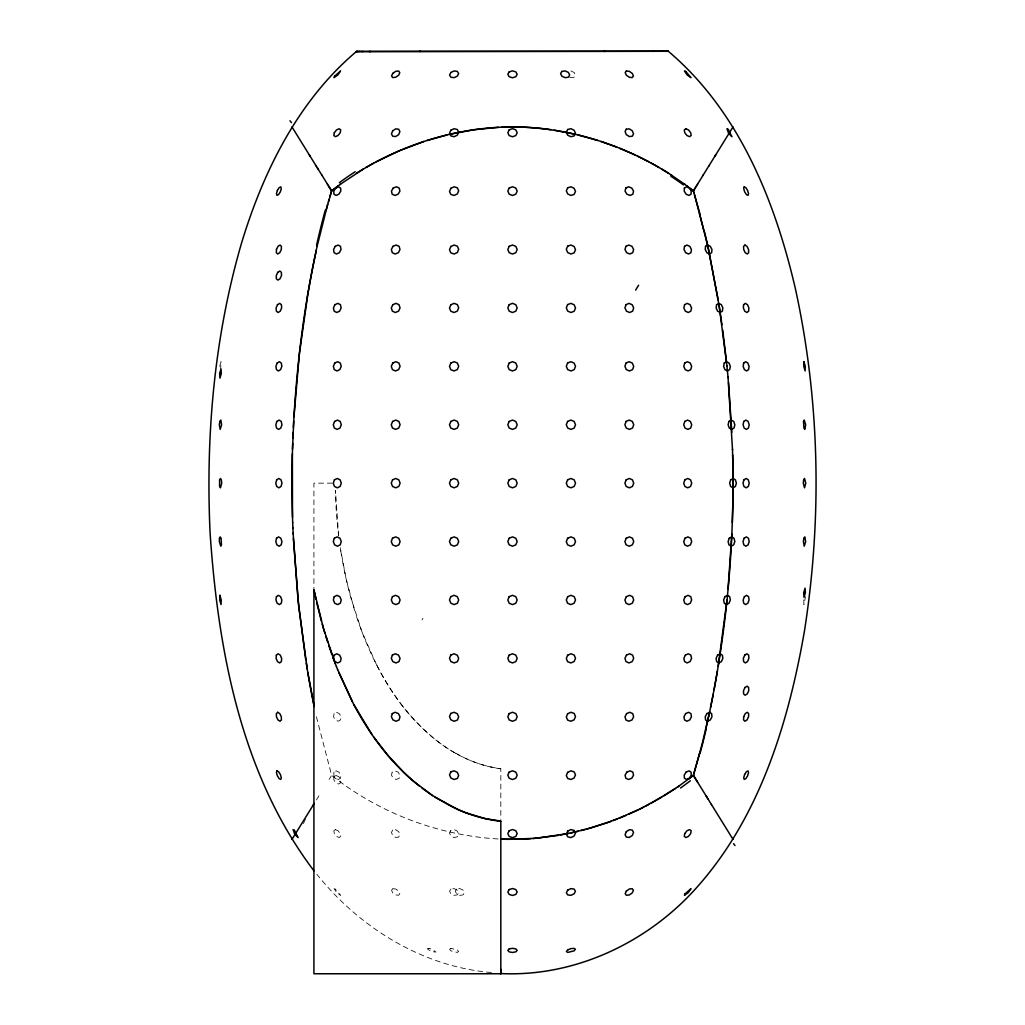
<?xml version="1.0" encoding="UTF-8"?>
<svg xmlns="http://www.w3.org/2000/svg" width="1025" height="1025" viewBox="0 0 1025 1025"><rect width="100%" height="100%" fill="white"/><g stroke="black" fill="none" stroke-linecap="round" stroke-linejoin="round"><path stroke-width="0.75" stroke-dasharray="5 3.75" d="M803.754 599.958L803.933 604.583L805.496 596.678M219.696 366.335L221.067 361.697L220.606 369.615M316.405 716.77L331.613 775.348L329.127 779.397M316.405 799.923L318.929 795.848M332.318 483.147L313.919 483.147L313.919 588.619M498.048 838.962C437.854 835.349 378.866 812.838 331.613 775.348M491.436 972.533C422.531 966.767 359.544 927.702 316.892 874.325M570.899 70.943L574.115 72.48L575.448 75.081L574.115 77.221L570.899 77.669L567.696 76.145M455.882 753.452C435.215 741.805 417.636 725.277 403.056 706.686M435.779 739.935C454.536 754.746 476.881 765.777 500.815 768.583L500.815 819.475M432.973 737.667L422.249 728.083L409.898 715.002A223.95 223.95 0 0 1 400.852 703.803C380.583 676.961 366.13 646.109 355.765 614.206M376.431 664.559L361.979 631.861L350.832 597.716A417.303 417.303 0 0 1 345.169 574.615L341.876 557.728M354.676 610.772L346.258 579.509L340.249 547.683M341.517 555.601L340.159 547.107M338.634 535.793L335.444 490.347A433.549 433.549 0 0 0 338.66 535.96M500.777 768.853A121.744 121.744 0 0 1 455.984 753.26M303.387 823.587A287.231 11.313 -60.8 0 1 305.834 818.219M402.966 706.75A263.809 263.809 0 0 1 376.508 664.507M422.992 618.267A287.231 0.769 -58 0 1 421.993 619.882M333.932 776.745L333.791 779.769L335.7 782.793L338.532 784.048L340.633 782.793L340.774 779.769L338.865 776.745L336.033 775.489L333.932 776.745M333.945 772.12L333.778 775.169L335.662 778.206L338.493 779.461L340.62 778.206L340.8 775.169L338.916 772.12L336.072 770.864L333.945 772.12M334.073 713.605L333.561 716.77L335.226 719.934L338.096 721.241L340.492 719.934L341.018 716.77L339.352 713.605L336.469 712.298L334.073 713.605M392.165 772.12L391.46 775.169L393.228 778.231L396.444 779.487L399.212 778.231L399.929 775.169L398.148 772.12L394.933 770.851L392.165 772.12M450.872 830.378L449.527 833.056L450.872 836.041L454.101 837.592L457.317 836.784L458.662 834.094L457.317 831.108L454.101 829.571L450.872 830.378M392.703 830.058L391.46 832.454L392.703 835.49L395.688 837.425L398.687 837.092L399.917 834.709L398.687 831.659L395.688 829.738L392.703 830.058M456.637 889.098L455.305 891.289L456.637 893.877L459.866 895.363L463.095 894.863L464.428 892.673L463.095 890.084L459.866 888.598L456.637 889.098M450.885 889.059L449.552 891.212L450.885 893.813L454.101 895.337L457.304 894.902L458.636 892.749L457.304 890.148L454.101 888.624L450.885 889.059M392.767 888.701L391.55 890.315L392.767 892.903L395.688 894.953L398.623 895.261L399.827 893.659L398.623 891.071L395.688 889.008L392.767 888.701M335.38 829.597L333.843 830.762L334.317 833.581L336.533 836.387L339.185 837.553L340.723 836.387L340.249 833.581L338.032 830.762L335.38 829.597M450.898 948.368L449.578 949.291L450.898 950.867L457.291 952.417L458.611 951.482L457.291 949.919L450.898 948.368M428.86 948.356L427.258 948.702L431.166 951.572L435.971 952.071L432.076 949.201L428.86 948.356M335.406 889.2L334.022 888.637L336.687 892.57L340.543 895.325L335.406 889.2"/><path stroke-width="1.5" d="M292.368 453.832L292.509 517.317M292.702 443.261L292.343 454.857A786.431 566.889 90 0 0 292.343 511.437L292.689 522.712M292.509 449.206L293.714 421.16M732.311 522.712L732.657 511.437A786.431 566.889 90 0 0 732.657 454.857M292.907 437.957L293.15 432.332M731.85 533.948L728.032 589.119M335.38 663.905L323.554 628.761L313.919 589.862L313.919 973.75L500.815 973.75L500.815 972.418M293.393 427.425C296.43 367.975 303.579 308.666 316.2 250.472M293.957 416.868L299.364 353.83L308.205 291.548M726.981 599.868L718.217 666.263M717.423 671.055L714.092 689.71M713.233 694.233L710.594 707.391M709.697 711.645L702.433 742.843L693.387 775.348L677.474 787.136M708.198 718.538C727.366 630.221 735.04 539.496 732.491 449.206M316.148 250.677L317.276 245.616M317.109 246.359L327.641 204.462M699.806 752.875L693.387 775.348L688.646 779.064M325.95 210.599L331.613 190.945L338.352 185.717M328.397 201.784L329.127 199.273M329.819 196.928L331.613 190.945L340.672 184M363.017 51.519L356.418 51.506C298.07 100.847 263.13 171.636 241.362 243.668C214.199 337.417 205.564 435.817 210.099 533.115C218.133 650.734 241.131 774.733 313.919 870.763M500.828 973.494L500.828 973.571C570.207 976.851 638.242 946.818 686.865 898.041C756.822 826.573 787.712 727.289 804.458 630.977C822.229 517.523 819.885 400.737 795.336 288.461C774.874 200.477 738.884 111.008 668.3 51.263L653.309 51.301M695.181 187.998L693.387 190.945L699.806 213.418M695.873 186.883L696.603 185.717M715.706 154.877L708.8 166.037M291.971 839.373L313.343 804.868M697.359 184.487L703.329 174.852M714.95 156.12L733.029 126.921M697.602 184.103L693.387 190.945L693.938 192.751M702.932 175.48L709.108 165.525M313.112 805.24L314.227 803.433M340.005 184.487L363.439 168.958M678.832 786.188L664.008 795.848M675.488 788.481L651.029 803.305M356.508 173.225C413.716 137.196 483.608 119.771 550.873 129.727M661.74 797.219L640.369 808.802L619.113 818.245M365.925 167.498L373.689 163.142M649.209 804.279L645.558 806.188M376.354 161.707L399.148 150.829L423.953 141.501M643.726 807.123L640.023 808.968M638.152 809.878L628.722 814.222M625.852 815.464L607.402 822.639L587.248 828.943M617.165 819.013L613.257 820.512M611.297 821.243L591.31 827.79L570.797 832.979M427.169 140.463L446.9 134.98M585.211 829.494L581.111 830.558M578.1 831.313L560.368 835.029M450.244 134.185L474.127 129.727L498.483 127.305M568.721 833.415L536.998 838.219L508.848 839.347M558.266 835.401L532.872 838.565M530.745 838.732L522.199 839.193M501.981 127.126C561.751 124.947 621.688 142.859 671.721 175.301M520.072 839.257L504.467 839.244M357.161 51.506L356.418 51.506L359.429 51.493M663.649 51.25L668.287 51.263L667.198 51.276M668.3 51.263L667.557 51.276M665.327 51.276L666.622 51.276M359.07 51.493L361.261 51.481M361.069 51.481L420.75 51.404M603.968 51.365L654.014 51.301M419.379 51.404L662.381 51.25M369.013 51.519L605.519 51.365M362.338 51.519L370.73 51.519M661.65 51.25L664.828 51.25M358.097 51.506L356.431 51.506M508.118 839.334L506.657 839.308M505.927 839.296L500.815 839.103L501.545 839.142M503.736 839.219L502.276 839.168M554.32 130.239L574.756 134.185M578.1 134.98L597.831 140.463M601.047 141.501L616.755 147.113M466.618 813.081L485.017 818.552L500.815 821.102L500.815 973.75M619.817 148.33L634.667 154.762M637.537 156.12L648.646 161.707M453.204 807.38L432.23 795.387L412.972 780.768A213.597 213.597 0 0 1 404.042 772.645L388.257 755.835L373.664 737.013M651.311 163.142L659.075 167.498M661.561 168.958L668.748 173.379M435.189 797.322L457.714 809.455A154.865 154.865 0 0 0 466.618 813.081M671.029 174.852L684.995 184.487M432.499 795.567L422.069 788.135M684.328 184L693.387 190.945L689.671 187.998M686.647 185.717L688.211 186.883M419.532 786.175C391.845 764.266 370.204 735.502 353.74 704.431M371.985 734.605L353.753 704.457L337.558 669.428M322.068 175.48L317.071 167.447M321.671 174.852L327.641 184.487M706.071 795.848L707.929 798.847M706.712 796.899L693.387 775.348L697.602 782.19M315.892 165.525L318.019 168.958M309.294 154.877L316.2 166.037M291.971 126.921L310.05 156.12M711.414 804.471L733.029 839.373M706.981 797.322L711.478 804.587M327.398 184.103L331.613 190.945L328.397 185.717M352.382 701.856L338.673 672.182M336.431 666.596L337.609 669.568M336.456 666.673L333.023 657.614M331.921 654.603L328.782 645.519M327.782 642.483L325.847 636.371M324.912 633.309L322.222 624.097M694.54 194.75L707.891 246.359L718.217 300.03M321.363 621.009L316.661 602.38M315.943 599.253L313.919 589.862M307.795 672.336L314.227 706.545M306.232 662.906L308.141 674.335M307.269 669.184L298.749 606.813L293.368 538.445M718.999 304.886L721.972 324.758M305.732 659.716L298.019 599.868L293.112 533.167M722.663 329.832L726.43 361.095M726.981 366.425L719.217 306.219L708.198 247.755A620.202 446.657 90 0 0 704.162 230.51M726.904 365.694L728.07 377.674M728.032 377.174L732.516 449.911M728.519 382.581L731.85 432.332M292.894 527.888L293.15 533.948M292.689 522.609L292.907 528.336M500.815 969.189L500.815 970.188M500.815 970.137L500.815 971.444M500.815 971.328L500.815 972.277M500.802 821.281A142.103 142.103 0 0 1 453.293 807.213M313.855 705.072A739.166 532.692 90 0 1 308.077 674.36M289.985 120.758A296.853 5.74 59.5 0 1 291.459 122.616M339.365 182.668A303.784 264.604 2.3 0 1 355.239 171.726M670.875 176.274A305.168 263.335 -0.7 0 1 683.457 184.897M635.628 290.088A296.853 1.922 -58.6 0 1 638.601 285.232M705.905 730.21A633.757 457.381 90 0 1 700.139 753.042M708.224 718.551A620.202 446.708 -90 0 1 705.584 730.069M699.511 213.572A633.757 456.702 90 0 1 703.88 230.651M735.015 845.535A296.853 5.74 59.5 0 1 733.541 843.678M316.546 245.308A627.825 453.396 89.9 0 1 325.258 210.24M308.333 291.587A725.29 522.468 -90 0 1 316.251 250.728M690.325 780.768A289.063 255.507 5.4 0 1 680.498 788.02M276.442 249.523L276.34 252.688L277.724 253.995L279.774 252.688L281.311 249.523L281.414 246.359L280.043 245.052L277.98 246.359L276.442 249.523M743.689 716.77L743.586 719.922L744.957 721.241L747.02 719.922L748.558 716.77L748.66 713.605L747.276 712.298L745.226 713.605L743.689 716.77M219.465 538.253L219.324 541.546L220.772 546.21L221.49 544.852L221.08 538.253L220.183 536.882L219.465 538.253M803.51 421.442L803.92 428.04L804.817 429.398L805.676 424.734L804.228 420.071L803.51 421.442M219.619 373.536L219.927 378.174L221.323 373.536L221.028 368.898L219.619 373.536M803.677 592.757L803.972 597.396L805.381 592.757L805.073 588.119L803.677 592.757M684.38 188.088L684.2 191.124L686.084 194.161L688.928 195.429L691.055 194.161L691.222 191.124L689.338 188.088L686.507 186.832L684.38 188.088M276.366 655.129L276.109 658.358L277.48 661.586L279.671 662.932L281.401 661.586L281.644 658.358L280.273 655.129L278.082 653.796L276.366 655.129M743.599 304.694L743.356 307.923L744.727 311.164L746.918 312.497L748.634 311.164L748.891 307.923L747.52 304.694L745.329 303.362L743.599 304.694M705.546 246.359L705.226 249.523L706.878 252.688L709.531 253.995L711.645 252.688L711.965 249.523L710.312 246.359L707.647 245.052L705.546 246.359M219.593 479.841L219.593 486.452L220.478 487.823L221.707 483.147L221.349 479.841L220.478 478.47L219.593 479.841M803.651 479.841L803.293 483.147L804.522 487.823L805.765 483.147L804.522 478.47L803.651 479.841M276.43 596.678L275.917 599.958L277.147 603.225L279.389 604.583L281.324 603.225L281.837 599.958L280.619 596.678L278.377 595.333L276.43 596.678M716.616 304.694L716.116 307.923L717.59 311.164L720.165 312.497L722.343 311.164L722.856 307.923L721.382 304.694L718.794 303.362L716.616 304.694M743.676 363.068L743.163 366.335L744.381 369.602L746.623 370.96L748.57 369.602L749.083 366.335L747.853 363.068L745.611 361.71L743.676 363.068M219.875 421.442L219.324 424.734L220.183 429.398L221.618 424.734L220.772 420.071L219.875 421.442M684.508 246.359L683.983 249.523L685.648 252.688L688.531 253.995L690.927 252.688L691.439 249.523L689.774 246.359L686.904 245.052L684.508 246.359M803.92 538.253L803.382 541.546L804.228 546.21L805.676 541.546L804.817 536.882L803.92 538.253M334.317 132.712L333.843 135.518L335.38 136.684L338.032 135.518L340.249 132.712L340.723 129.906L339.185 128.74L336.533 129.906L334.317 132.712M684.751 833.581L684.277 836.387L685.815 837.553L688.467 836.387L690.683 833.581L691.158 830.762L689.62 829.597L686.968 830.762L684.751 833.581M724.278 363.068L723.612 366.335L724.918 369.602L727.43 370.96L729.672 369.602L730.338 366.335L729.031 363.068L726.52 361.71L724.278 363.068M276.532 538.253L275.815 541.546L276.891 544.852L279.133 546.21L281.222 544.852L281.939 541.546L280.863 538.253L278.621 536.895L276.532 538.253M743.778 421.442L743.061 424.734L744.137 428.04L746.379 429.398L748.468 428.04L749.185 424.734L748.109 421.442L745.867 420.083L743.778 421.442M334.163 655.129L333.42 658.358L334.932 661.586L337.827 662.932L340.403 661.586L341.146 658.358L339.634 655.129L336.738 653.796L334.163 655.129M625.788 188.062L625.071 191.124L626.852 194.173L630.067 195.442L632.835 194.173L633.54 191.124L631.772 188.062L628.556 186.793L625.788 188.062M684.598 304.694L683.854 307.923L685.366 311.164L688.262 312.497L690.837 311.164L691.58 307.923L690.068 304.694L687.173 303.362L684.598 304.694M728.929 421.442L728.109 424.734L729.262 428.04L731.709 429.398L734.028 428.04L734.848 424.734L733.695 421.442L731.248 420.083L728.929 421.442M276.686 479.841L275.776 483.147L276.686 486.452L278.877 487.823L281.068 486.452L281.978 483.147L281.068 479.841L278.877 478.47L276.686 479.841M743.932 479.841L743.022 483.147L743.932 486.452L746.123 487.823L748.314 486.452L749.224 483.147L748.314 479.841L746.123 478.47L743.932 479.841M219.888 595.32L219.696 599.958L221.067 604.583L221.246 599.958L219.888 595.32M803.933 361.697L803.754 366.335L805.112 370.973L805.304 366.335L803.933 361.697M334.252 596.678L333.343 599.958L334.739 603.225L337.622 604.583L340.313 603.225L341.235 599.958L339.826 596.678L336.943 595.333L334.252 596.678M684.687 363.055L683.765 366.335L685.174 369.602L688.057 370.96L690.748 369.602L691.657 366.335L690.261 363.055L687.378 361.71L684.687 363.055M276.955 770.915L276.455 772.645L277.391 775.848L279.184 778.654L280.812 779.423L281.298 777.706L280.376 774.49L278.569 771.684L276.955 770.915M744.188 186.858L743.702 188.587L744.624 191.79L746.431 194.609L748.045 195.378L748.545 193.648L747.609 190.445L745.816 187.626L744.188 186.858M277.391 190.445L276.455 193.648L276.955 195.378L278.569 194.609L280.376 191.79L281.298 188.587L280.812 186.858L279.184 187.626L277.391 190.445M392.28 713.592L391.371 716.77L392.985 719.934L396.188 721.254L399.097 719.934L400.006 716.77L398.392 713.592L395.189 712.285L392.28 713.592M625.903 246.346L624.994 249.523L626.608 252.688L629.811 254.008L632.72 252.688L633.629 249.523L632.015 246.346L628.812 245.039L625.903 246.346M744.624 774.49L743.702 777.706L744.188 779.423L745.816 778.654L747.609 775.848L748.545 772.645L748.045 770.915L746.431 771.684L744.624 774.49M730.646 479.841L729.659 483.147L730.646 486.452L733.029 487.823L735.399 486.452L736.386 483.147L735.399 479.841L733.029 478.47L730.646 479.841M334.342 538.253L333.292 541.546L334.586 544.852L337.456 546.21L340.223 544.852L341.274 541.546L339.993 538.253L337.11 536.895L334.342 538.253M684.777 421.442L683.726 424.734L685.007 428.04L687.89 429.398L690.658 428.04L691.708 424.734L690.414 421.442L687.544 420.083L684.777 421.442M392.37 655.129L391.319 658.358L392.831 661.599L396.022 662.944L399.007 661.599L400.058 658.358L398.546 655.129L395.355 653.783L392.37 655.129M625.993 304.694L624.942 307.923L626.454 311.164L629.645 312.51L632.63 311.164L633.681 307.923L632.169 304.694L628.978 303.349L625.993 304.694M276.891 421.442L275.815 424.734L276.532 428.04L278.621 429.398L280.863 428.04L281.939 424.734L281.222 421.442L279.133 420.083L276.891 421.442M744.137 538.253L743.061 541.546L743.778 544.852L745.867 546.21L748.109 544.852L749.185 541.546L748.468 538.253L746.379 536.895L744.137 538.253M392.434 596.678L391.294 599.958L392.729 603.225L395.893 604.583L398.943 603.225L400.083 599.958L398.661 596.678L395.483 595.32L392.434 596.678M626.057 363.055L624.917 366.335L626.339 369.615L629.517 370.973L632.566 369.615L633.706 366.335L632.271 363.055L629.107 361.697L626.057 363.055M729.262 538.253L728.109 541.546L728.929 544.852L731.248 546.21L733.695 544.852L734.848 541.546L734.028 538.253L731.709 536.895L729.262 538.253M334.445 479.841L333.279 483.147L334.445 486.452L337.289 487.823L340.121 486.452L341.287 483.147L340.121 479.841L337.289 478.47L334.445 479.841M684.879 479.841L683.713 483.147L684.879 486.452L687.711 487.823L690.555 486.452L691.721 483.147L690.555 479.841L687.711 478.47L684.879 479.841M392.498 538.253L391.268 541.546L392.639 544.852L395.791 546.21L398.879 544.852L400.109 541.546L398.738 538.253L395.586 536.882L392.498 538.253M626.121 421.442L624.891 424.734L626.262 428.04L629.414 429.398L632.502 428.04L633.732 424.734L632.361 421.442L629.209 420.071L626.121 421.442M277.147 363.068L275.917 366.335L276.43 369.602L278.377 370.96L280.619 369.602L281.837 366.335L281.324 363.068L279.389 361.71L277.147 363.068M744.381 596.678L743.163 599.958L743.676 603.225L745.611 604.583L747.853 603.225L749.083 599.958L748.57 596.678L746.623 595.333L744.381 596.678M334.547 76.26L334.022 77.657L337.878 74.889L340.543 70.956L334.547 76.26M684.982 893.941L684.457 895.325L688.313 892.57L690.978 888.637L684.982 893.941M334.586 421.442L333.292 424.734L334.342 428.04L337.11 429.398L339.993 428.04L341.274 424.734L340.223 421.442L337.456 420.083L334.586 421.442M450.769 596.678L449.488 599.958L450.898 603.238L454.19 604.596L457.419 603.238L458.7 599.958L457.291 596.678L453.998 595.32L450.769 596.678M567.581 363.055L566.3 366.335L567.709 369.615L571.002 370.973L574.231 369.615L575.512 366.335L574.102 363.055L570.81 361.697L567.581 363.055M685.007 538.253L683.726 541.546L684.777 544.852L687.544 546.21L690.414 544.852L691.708 541.546L690.658 538.253L687.89 536.895L685.007 538.253M392.562 479.841L391.268 483.147L392.562 486.452L395.688 487.823L398.815 486.452L400.109 483.147L398.815 479.841L395.688 478.47L392.562 479.841M626.185 479.841L624.891 483.147L626.185 486.452L629.312 487.823L632.438 486.452L633.732 483.147L632.438 479.841L629.312 478.47L626.185 479.841M450.795 538.253L449.475 541.546L450.859 544.852L454.139 546.21L457.393 544.852L458.713 541.546L457.329 538.253L454.049 536.882L450.795 538.253M567.607 421.442L566.287 424.734L567.671 428.04L570.951 429.398L574.205 428.04L575.525 424.734L574.141 421.442L570.861 420.071L567.607 421.442M724.918 596.678L723.612 599.958L724.278 603.225L726.52 604.583L729.031 603.225L730.338 599.958L729.672 596.678L727.43 595.333L724.918 596.678M392.703 130.79L391.46 133.839L392.703 136.222L395.688 136.556L398.687 134.634L399.917 131.584L398.687 129.201L395.688 128.868L392.703 130.79M626.313 831.659L625.083 834.709L626.313 837.092L629.312 837.425L632.297 835.49L633.54 832.454L632.297 830.058L629.312 829.738L626.313 831.659M450.833 304.797L449.488 308.089L450.833 311.28L454.101 312.51L457.355 311.062L458.7 307.769L457.355 304.579L454.101 303.349L450.833 304.797M450.833 479.841L449.475 483.147L450.833 486.452L454.101 487.823L457.355 486.452L458.713 483.147L457.355 479.841L454.101 478.47L450.833 479.841M567.645 479.841L566.287 483.147L567.645 486.452L570.899 487.823L574.167 486.452L575.525 483.147L574.167 479.841L570.899 478.47L567.645 479.841M567.645 655.231L566.3 658.511L567.645 661.714L570.899 662.944L574.167 661.497L575.512 658.204L574.167 655.013L570.899 653.783L567.645 655.231M392.639 421.442L391.268 424.734L392.498 428.04L395.586 429.398L398.738 428.04L400.109 424.734L398.879 421.442L395.791 420.071L392.639 421.442M509.194 479.841L507.823 483.147L509.194 486.452L512.5 487.823L515.806 486.452L517.177 483.147L515.806 479.841L512.5 478.47L509.194 479.841M626.262 538.253L624.891 541.546L626.121 544.852L629.209 546.21L632.361 544.852L633.732 541.546L632.502 538.253L629.414 536.882L626.262 538.253M450.846 246.513L449.501 249.754L450.846 252.868L454.101 254.008L457.342 252.534L458.688 249.293L457.342 246.179L454.101 245.026L450.846 246.513M509.194 421.442L507.823 424.734L509.194 428.04L512.5 429.398L515.806 428.04L517.177 424.734L515.806 421.442L512.5 420.071L509.194 421.442M509.194 538.253L507.823 541.546L509.194 544.852L512.5 546.21L515.806 544.852L517.177 541.546L515.806 538.253L512.5 536.882L509.194 538.253M567.658 713.759L566.312 717L567.658 720.114L570.899 721.254L574.154 719.781L575.499 716.526L574.154 713.426L570.899 712.272L567.658 713.759M509.194 363.055L507.823 366.335L509.194 369.615L512.5 370.973L515.806 369.615L517.177 366.335L515.806 363.055L512.5 361.697L509.194 363.055M509.194 596.678L507.823 599.958L509.194 603.238L512.5 604.596L515.806 603.238L517.177 599.958L515.806 596.678L512.5 595.32L509.194 596.678M450.859 421.442L449.475 424.734L450.795 428.04L454.049 429.398L457.329 428.04L458.713 424.734L457.393 421.442L454.139 420.071L450.859 421.442M567.671 538.253L566.287 541.546L567.607 544.852L570.861 546.21L574.141 544.852L575.525 541.546L574.205 538.253L570.951 536.882L567.671 538.253M509.194 304.681L507.823 307.923L509.194 311.177L512.5 312.522L515.806 311.177L517.177 307.923L515.806 304.681L512.5 303.336L509.194 304.681M567.645 304.579L566.3 307.769L567.645 311.062L570.899 312.51L574.167 311.28L575.512 308.089L574.167 304.797L570.899 303.349L567.645 304.579M450.833 655.013L449.488 658.204L450.833 661.497L454.101 662.944L457.355 661.714L458.7 658.511L457.355 655.231L454.101 653.783L450.833 655.013M509.194 655.116L507.823 658.358L509.194 661.612L512.5 662.944L515.806 661.612L517.177 658.358L515.806 655.116L512.5 653.771L509.194 655.116M450.859 188.305L449.514 191.47L450.859 194.43L454.101 195.442L457.329 193.93L458.675 190.765L457.329 187.818L454.101 186.793L450.859 188.305M567.671 772.35L566.325 775.515L567.671 778.475L570.899 779.5L574.141 777.988L575.486 774.823L574.141 771.863L570.899 770.838L567.671 772.35M277.48 304.694L276.109 307.923L276.366 311.164L278.082 312.497L280.273 311.164L281.644 307.923L281.401 304.694L279.671 303.362L277.48 304.694M744.727 655.129L743.356 658.358L743.599 661.586L745.329 662.932L747.52 661.586L748.891 658.358L748.634 655.129L746.918 653.796L744.727 655.129M334.739 363.055L333.343 366.335L334.252 369.602L336.943 370.96L339.826 369.602L341.235 366.335L340.313 363.055L337.622 361.71L334.739 363.055M685.174 596.678L683.765 599.958L684.687 603.225L687.378 604.583L690.261 603.225L691.657 599.958L690.748 596.678L688.057 595.333L685.174 596.678M509.194 246.333L507.823 249.523L509.194 252.701L512.5 254.021L515.806 252.701L517.177 249.523L515.806 246.333L512.5 245.026L509.194 246.333M509.194 713.579L507.823 716.77L509.194 719.947L512.5 721.267L515.806 719.947L517.177 716.77L515.806 713.579L512.5 712.26L509.194 713.579M450.898 363.055L449.488 366.335L450.769 369.615L453.998 370.973L457.291 369.615L458.7 366.335L457.419 363.055L454.19 361.697L450.898 363.055M567.709 596.678L566.3 599.958L567.581 603.238L570.81 604.596L574.102 603.238L575.512 599.958L574.231 596.678L571.002 595.32L567.709 596.678M567.658 246.179L566.312 249.293L567.658 252.534L570.899 254.008L574.154 252.868L575.499 249.754L574.154 246.513L570.899 245.026L567.658 246.179M450.846 713.426L449.501 716.526L450.846 719.781L454.101 721.254L457.342 720.114L458.688 717L457.342 713.759L454.101 712.272L450.846 713.426M392.729 363.055L391.294 366.335L392.434 369.615L395.483 370.973L398.661 369.615L400.083 366.335L398.943 363.055L395.893 361.697L392.729 363.055M626.339 596.678L624.917 599.958L626.057 603.225L629.107 604.583L632.271 603.225L633.706 599.958L632.566 596.678L629.517 595.32L626.339 596.678M509.194 188.036L507.823 191.124L509.194 194.199L512.5 195.468L515.806 194.199L517.177 191.124L515.806 188.036L512.5 186.768L509.194 188.036M509.194 772.094L507.823 775.169L509.194 778.244L512.5 779.525L515.806 778.244L517.177 775.169L515.806 772.094L512.5 770.826L509.194 772.094M450.872 130.239L449.527 133.224L450.872 135.915L454.101 136.722L457.317 135.185L458.662 132.199L457.317 129.509L454.101 128.702L450.872 130.239M567.683 831.108L566.338 834.094L567.683 836.784L570.899 837.592L574.128 836.041L575.473 833.056L574.128 830.378L570.899 829.571L567.683 831.108M567.671 187.818L566.325 190.765L567.671 193.93L570.899 195.442L574.141 194.43L575.486 191.47L574.141 188.305L570.899 186.793L567.671 187.818M450.859 771.863L449.514 774.823L450.859 777.988L454.101 779.5L457.329 778.475L458.675 775.515L457.329 772.35L454.101 770.838L450.859 771.863M277.724 272.381L276.276 275.571L276.34 278.774L277.89 280.094L280.03 278.774L281.491 275.571L281.414 272.381L279.863 271.061L277.724 272.381M717.59 655.129L716.116 658.358L716.616 661.586L718.794 662.932L721.382 661.586L722.856 658.358L722.343 655.129L720.165 653.796L717.59 655.129M744.97 687.519L743.509 690.709L743.586 693.912L745.137 695.232L747.276 693.912L748.724 690.709L748.66 687.519L747.11 686.186L744.97 687.519M392.831 304.694L391.319 307.923L392.37 311.164L395.355 312.51L398.546 311.164L400.058 307.923L399.007 304.694L396.022 303.349L392.831 304.694M626.454 655.129L624.942 658.358L625.993 661.599L628.978 662.944L632.169 661.599L633.681 658.358L632.63 655.129L629.645 653.783L626.454 655.129M392.767 73.39L391.55 75.978L392.767 77.593L395.688 77.272L398.623 75.222L399.827 72.634L398.623 71.032L395.688 71.34L392.767 73.39M334.932 304.694L333.42 307.923L334.163 311.164L336.738 312.497L339.634 311.164L341.146 307.923L340.403 304.694L337.827 303.362L334.932 304.694M685.366 655.129L683.854 658.358L684.598 661.586L687.173 662.932L690.068 661.586L691.58 658.358L690.837 655.129L688.262 653.796L685.366 655.129M626.377 891.071L625.173 893.659L626.377 895.261L629.312 894.953L632.233 892.903L633.45 890.315L632.233 888.701L629.312 889.008L626.377 891.071M509.194 129.842L507.823 132.712L509.194 135.582L512.5 136.773L515.806 135.582L517.177 132.712L515.806 129.842L512.5 128.65L509.194 129.842M509.194 830.711L507.823 833.581L509.194 836.451L512.5 837.63L515.806 836.451L517.177 833.581L515.806 830.711L512.5 829.52L509.194 830.711M567.683 129.509L566.338 132.199L567.683 135.185L570.899 136.722L574.128 135.915L575.473 133.224L574.128 130.239L570.899 128.702L567.683 129.509M450.885 72.48L449.552 75.081L450.885 77.221L454.101 77.669L457.304 76.145L458.636 73.544L457.304 71.391L454.101 70.943L450.885 72.48M392.985 246.346L391.371 249.523L392.28 252.688L395.189 254.008L398.392 252.688L400.006 249.523L399.097 246.346L396.188 245.039L392.985 246.346M626.608 713.592L624.994 716.77L625.903 719.934L628.812 721.254L632.015 719.934L633.629 716.77L632.72 713.592L629.811 712.285L626.608 713.592M567.696 890.148L566.364 892.749L567.696 894.902L570.899 895.337L574.115 893.813L575.448 891.212L574.115 889.059L570.899 888.624L567.696 890.148M626.313 129.201L625.083 131.584L626.313 134.634L629.312 136.556L632.297 136.222L633.54 133.839L632.297 130.79L629.312 128.868L626.313 129.201M706.878 713.605L705.226 716.77L705.546 719.922L707.647 721.241L710.312 719.922L711.965 716.77L711.645 713.605L709.531 712.298L706.878 713.605M335.226 246.359L333.561 249.523L334.073 252.688L336.469 253.995L339.352 252.688L341.018 249.523L340.492 246.359L338.096 245.052L335.226 246.359M685.648 713.605L683.983 716.77L684.508 719.934L686.904 721.241L689.774 719.934L691.439 716.77L690.927 713.605L688.531 712.298L685.648 713.605M509.194 71.865L507.823 74.312L509.194 76.747L512.5 77.759L515.806 76.747L517.177 74.312L515.806 71.865L512.5 70.853L509.194 71.865M509.194 889.533L507.823 891.981L509.194 894.428L512.5 895.44L515.806 894.428L517.177 891.981L515.806 889.533L512.5 888.521L509.194 889.533M393.228 188.062L391.46 191.124L392.165 194.173L394.933 195.442L398.148 194.173L399.929 191.124L399.212 188.062L396.444 186.793L393.228 188.062M626.852 772.12L625.071 775.169L625.788 778.231L628.556 779.487L631.772 778.231L633.54 775.169L632.835 772.12L630.067 770.851L626.852 772.12M561.905 71.43L560.572 73.621L561.905 76.209L565.134 77.682L568.363 77.183L569.695 75.004L568.363 72.403L565.134 70.93L561.905 71.43M335.662 188.088L333.778 191.124L333.945 194.161L336.072 195.429L338.916 194.161L340.8 191.124L340.62 188.088L338.493 186.832L335.662 188.088M686.084 772.12L684.2 775.169L684.38 778.206L686.507 779.461L689.338 778.206L691.222 775.169L691.055 772.12L688.928 770.864L686.084 772.12M626.377 71.032L625.173 72.634L626.377 75.222L629.312 77.272L632.233 77.593L633.45 75.978L632.233 73.39L629.312 71.34L626.377 71.032M567.709 949.919L566.389 951.482L567.709 952.417L574.102 950.867L575.422 949.291L574.102 948.368L570.899 948.625L567.709 949.919M509.194 948.907L507.823 950.393L509.194 951.866L512.5 952.468L515.806 951.866L517.177 950.393L515.806 948.907L512.5 948.304L509.194 948.907M744.957 245.052L743.586 246.359L743.689 249.523L745.226 252.688L747.276 253.995L748.66 252.688L748.558 249.523L747.02 246.359L744.957 245.052M277.724 712.298L276.34 713.605L276.442 716.77L277.98 719.922L280.043 721.241L281.414 719.922L281.311 716.77L279.774 713.605L277.724 712.298M685.815 128.74L684.277 129.906L684.751 132.712L686.968 135.518L689.62 136.684L691.158 135.518L690.683 132.712L688.467 129.906L685.815 128.74M685.84 71.532L684.457 70.956L687.122 74.889L690.978 77.657L685.84 71.532M728.314 129.522L726.981 128.74L728.557 133.25L731.888 136.684L728.314 129.522M294.444 830.391L293.112 829.609L294.688 834.119L298.019 837.553L294.444 830.391"/></g></svg>
